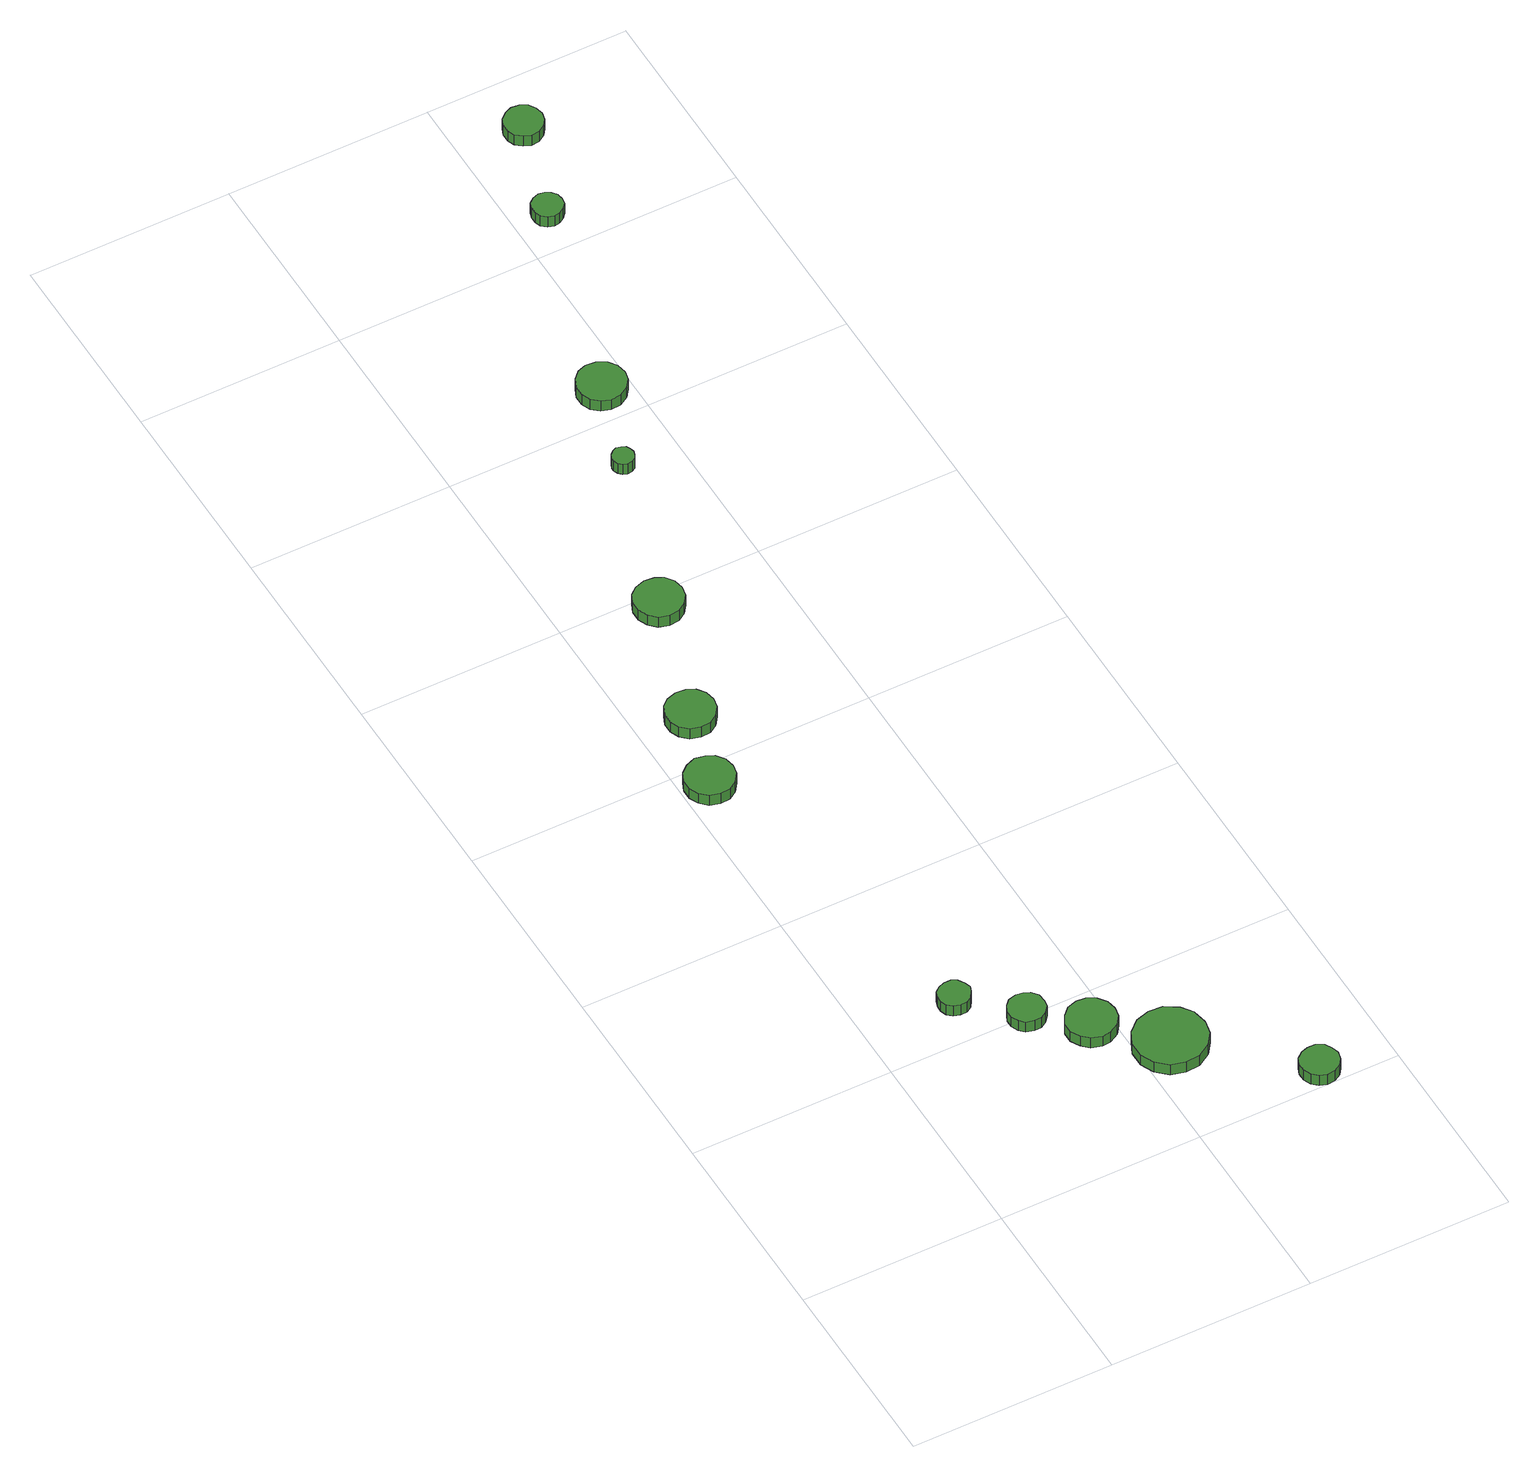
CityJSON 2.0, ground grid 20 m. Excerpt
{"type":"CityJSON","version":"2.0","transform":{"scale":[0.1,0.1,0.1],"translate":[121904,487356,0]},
"CityObjects":{
"tree1":{"type":"SolitaryVegetationObject","attributes":{"function":"something"},"geometry":[{"type":"MultiSurface","lod":"1","boundaries":[[[0,1,2,3,4,5,6,7,8,9,10,11,12,13,14]],[[15,16,17,18,19,20,21,22,23,24,25,26,27,28,29]],[[0,29,28,1]],[[1,28,27,2]],[[2,27,26,3]],[[3,26,25,4]],[[4,25,24,5]],[[5,24,23,6]],[[6,23,22,7]],[[7,22,21,8]],[[8,21,20,9]],[[9,20,19,10]],[[10,19,18,11]],[[11,18,17,12]],[[12,17,16,13]],[[13,16,15,14]],[[14,15,29,0]]]}]},
"tree2":{"type":"SolitaryVegetationObject","attributes":{"function":"something"},"geometry":[{"type":"MultiSurface","lod":"1","boundaries":[[[30,31,32,33,34,35,36,37,38,39,40,41,42,43,44]],[[45,46,47,48,49,50,51,52,53,54,55,56,57,58,59]],[[30,59,58,31]],[[31,58,57,32]],[[32,57,56,33]],[[33,56,55,34]],[[34,55,54,35]],[[35,54,53,36]],[[36,53,52,37]],[[37,52,51,38]],[[38,51,50,39]],[[39,50,49,40]],[[40,49,48,41]],[[41,48,47,42]],[[42,47,46,43]],[[43,46,45,44]],[[44,45,59,30]]]}]},
"tree3":{"type":"SolitaryVegetationObject","attributes":{"function":"something"},"geometry":[{"type":"MultiSurface","lod":"1","boundaries":[[[60,61,62,63,64,65,66,67,68,69,70,71,72,73,74]],[[75,76,77,78,79,80,81,82,83,84,85,86,87,88,89]],[[60,89,88,61]],[[61,88,87,62]],[[62,87,86,63]],[[63,86,85,64]],[[64,85,84,65]],[[65,84,83,66]],[[66,83,82,67]],[[67,82,81,68]],[[68,81,80,69]],[[69,80,79,70]],[[70,79,78,71]],[[71,78,77,72]],[[72,77,76,73]],[[73,76,75,74]],[[74,75,89,60]]]}]},
"tree4":{"type":"SolitaryVegetationObject","attributes":{"function":"something"},"geometry":[{"type":"MultiSurface","lod":"1","boundaries":[[[90,91,92,93,94,95,96,97,98,99,100,101,102,103,104]],[[105,106,107,108,109,110,111,112,113,114,115,116,117,118,119]],[[90,119,118,91]],[[91,118,117,92]],[[92,117,116,93]],[[93,116,115,94]],[[94,115,114,95]],[[95,114,113,96]],[[96,113,112,97]],[[97,112,111,98]],[[98,111,110,99]],[[99,110,109,100]],[[100,109,108,101]],[[101,108,107,102]],[[102,107,106,103]],[[103,106,105,104]],[[104,105,119,90]]]}]},
"tree5":{"type":"SolitaryVegetationObject","attributes":{"function":"something"},"geometry":[{"type":"MultiSurface","lod":"1","boundaries":[[[120,121,122,123,124,125,126,127,128,129,130,131,132,133,134]],[[135,136,137,138,139,140,141,142,143,144,145,146,147,148,149]],[[120,149,148,121]],[[121,148,147,122]],[[122,147,146,123]],[[123,146,145,124]],[[124,145,144,125]],[[125,144,143,126]],[[126,143,142,127]],[[127,142,141,128]],[[128,141,140,129]],[[129,140,139,130]],[[130,139,138,131]],[[131,138,137,132]],[[132,137,136,133]],[[133,136,135,134]],[[134,135,149,120]]]}]},
"tree6":{"type":"SolitaryVegetationObject","attributes":{"function":"something"},"geometry":[{"type":"MultiSurface","lod":"1","boundaries":[[[150,151,152,153,154,155,156,157,158,159,160,161,162,163,164]],[[165,166,167,168,169,170,171,172,173,174,175,176,177,178,179]],[[150,179,178,151]],[[151,178,177,152]],[[152,177,176,153]],[[153,176,175,154]],[[154,175,174,155]],[[155,174,173,156]],[[156,173,172,157]],[[157,172,171,158]],[[158,171,170,159]],[[159,170,169,160]],[[160,169,168,161]],[[161,168,167,162]],[[162,167,166,163]],[[163,166,165,164]],[[164,165,179,150]]]}]},
"tree7":{"type":"SolitaryVegetationObject","attributes":{"function":"something"},"geometry":[{"type":"MultiSurface","lod":"1","boundaries":[[[180,181,182,183,184,185,186,187,188,189,190,191,192,193,194]],[[195,196,197,198,199,200,201,202,203,204,205,206,207,208,209]],[[180,209,208,181]],[[181,208,207,182]],[[182,207,206,183]],[[183,206,205,184]],[[184,205,204,185]],[[185,204,203,186]],[[186,203,202,187]],[[187,202,201,188]],[[188,201,200,189]],[[189,200,199,190]],[[190,199,198,191]],[[191,198,197,192]],[[192,197,196,193]],[[193,196,195,194]],[[194,195,209,180]]]}]},
"tree8":{"type":"SolitaryVegetationObject","attributes":{"function":"something"},"geometry":[{"type":"MultiSurface","lod":"1","boundaries":[[[210,211,212,213,214,215,216,217,218,219,220,221,222,223,224]],[[225,226,227,228,229,230,231,232,233,234,235,236,237,238,239]],[[210,239,238,211]],[[211,238,237,212]],[[212,237,236,213]],[[213,236,235,214]],[[214,235,234,215]],[[215,234,233,216]],[[216,233,232,217]],[[217,232,231,218]],[[218,231,230,219]],[[219,230,229,220]],[[220,229,228,221]],[[221,228,227,222]],[[222,227,226,223]],[[223,226,225,224]],[[224,225,239,210]]]}]},
"tree9":{"type":"SolitaryVegetationObject","attributes":{"function":"something"},"geometry":[{"type":"MultiSurface","lod":"1","boundaries":[[[240,241,242,243,244,245,246,247,248,249,250,251,252,253,254]],[[255,256,257,258,259,260,261,262,263,264,265,266,267,268,269]],[[240,269,268,241]],[[241,268,267,242]],[[242,267,266,243]],[[243,266,265,244]],[[244,265,264,245]],[[245,264,263,246]],[[246,263,262,247]],[[247,262,261,248]],[[248,261,260,249]],[[249,260,259,250]],[[250,259,258,251]],[[251,258,257,252]],[[252,257,256,253]],[[253,256,255,254]],[[254,255,269,240]]]}]},
"tree10":{"type":"SolitaryVegetationObject","attributes":{"function":"something"},"geometry":[{"type":"MultiSurface","lod":"1","boundaries":[[[270,271,272,273,274,275,276,277,278,279,280,281,282,283,284]],[[285,286,287,288,289,290,291,292,293,294,295,296,297,298,299]],[[270,299,298,271]],[[271,298,297,272]],[[272,297,296,273]],[[273,296,295,274]],[[274,295,294,275]],[[275,294,293,276]],[[276,293,292,277]],[[277,292,291,278]],[[278,291,290,279]],[[279,290,289,280]],[[280,289,288,281]],[[281,288,287,282]],[[282,287,286,283]],[[283,286,285,284]],[[284,285,299,270]]]}]},
"tree11":{"type":"SolitaryVegetationObject","attributes":{"function":"something"},"geometry":[{"type":"MultiSurface","lod":"1","boundaries":[[[300,301,302,303,304,305,306,307,308,309,310,311,312,313,314]],[[315,316,317,318,319,320,321,322,323,324,325,326,327,328,329]],[[300,329,328,301]],[[301,328,327,302]],[[302,327,326,303]],[[303,326,325,304]],[[304,325,324,305]],[[305,324,323,306]],[[306,323,322,307]],[[307,322,321,308]],[[308,321,320,309]],[[309,320,319,310]],[[310,319,318,311]],[[311,318,317,312]],[[312,317,316,313]],[[313,316,315,314]],[[314,315,329,300]]]}]},
"tree12":{"type":"SolitaryVegetationObject","attributes":{"function":"something"},"geometry":[{"type":"MultiSurface","lod":"1","boundaries":[[[330,331,332,333,334,335,336,337,338,339,340,341,342,343,344]],[[345,346,347,348,349,350,351,352,353,354,355,356,357,358,359]],[[330,359,358,331]],[[331,358,357,332]],[[332,357,356,333]],[[333,356,355,334]],[[334,355,354,335]],[[335,354,353,336]],[[336,353,352,337]],[[337,352,351,338]],[[338,351,350,339]],[[339,350,349,340]],[[340,349,348,341]],[[341,348,347,342]],[[342,347,346,343]],[[343,346,345,344]],[[344,345,359,330]]]}]}
},
"vertices":[
[103,242,21],[101,248,21],[97,254,21],[92,257,21],[85,257,21],[79,255,21],[74,251,21],[72,245,21],[72,239,21],[74,233,21],[79,229,21],[85,227,21],[92,227,21],[97,230,21],[101,236,21],[101,236,8],[97,230,8],[92,227,8],[85,227,8],[79,229,8],[74,233,8],[72,239,8],[72,245,8],[74,251,8],[79,255,8],[85,257,8],[92,257,8],[97,254,8],[101,248,8],[103,242,8],
[154,199,17],[153,207,17],[148,213,17],[142,216,17],[135,217,17],[127,215,17],[122,210,17],[119,203,17],[119,196,17],[122,189,17],[127,184,17],[135,182,17],[142,182,17],[148,186,17],[153,192,17],[153,192,4],[148,186,4],[142,182,4],[135,182,4],[127,184,4],[122,189,4],[119,196,4],[119,203,4],[122,210,4],[127,215,4],[135,217,4],[142,216,4],[148,213,4],[153,207,4],[154,199,4],
[49,574,21],[47,584,21],[41,592,21],[33,596,21],[23,598,21],[13,594,21],[6,588,21],[2,579,21],[2,569,21],[6,560,21],[13,553,21],[23,550,21],[33,551,21],[41,556,21],[47,564,21],[47,564,8],[41,556,8],[33,551,8],[23,550,8],[13,553,8],[6,560,8],[2,569,8],[2,579,8],[6,588,8],[13,594,8],[23,598,8],[33,596,8],[41,592,8],[47,584,8],[49,574,8],
[203,159,19],[201,169,19],[195,177,19],[186,182,19],[177,183,19],[167,180,19],[160,173,19],[155,164,19],[155,154,19],[160,145,19],[167,138,19],[177,135,19],[186,136,19],[195,141,19],[201,149,19],[201,149,6],[195,141,6],[186,136,6],[177,135,6],[167,138,6],[160,145,6],[155,154,6],[155,164,6],[160,173,6],[167,180,6],[177,183,6],[186,182,6],[195,177,6],[201,169,6],[203,159,6],
[74,654,18],[72,664,18],[66,672,18],[58,676,18],[48,677,18],[38,674,18],[31,668,18],[27,659,18],[27,649,18],[31,640,18],[38,633,18],[48,630,18],[58,631,18],[66,636,18],[72,644,18],[72,644,5],[66,636,5],[58,631,5],[48,630,5],[38,633,5],[31,640,5],[27,649,5],[27,659,5],[31,668,5],[38,674,5],[48,677,5],[58,676,5],[66,672,5],[72,664,5],[74,654,5],
[265,107,18],[262,122,18],[254,133,18],[241,141,18],[227,142,18],[213,138,18],[202,128,18],[196,115,18],[196,100,18],[202,87,18],[213,77,18],[227,73,18],[241,74,18],[254,82,18],[262,93,18],[262,93,5],[254,82,5],[241,74,5],[227,73,5],[213,77,5],[202,87,5],[196,100,5],[196,115,5],[202,128,5],[213,138,5],[227,142,5],[241,141,5],[254,133,5],[262,122,5],[265,107,5],
[115,785,17],[113,795,17],[107,803,17],[99,807,17],[89,808,17],[79,805,17],[72,799,17],[68,790,17],[68,780,17],[72,771,17],[79,764,17],[89,761,17],[99,762,17],[107,767,17],[113,775,17],[113,775,4],[107,767,4],[99,762,4],[89,761,4],[79,764,4],[72,771,4],[68,780,4],[68,790,4],[72,799,4],[79,805,4],[89,808,4],[99,807,4],[107,803,4],[113,795,4],[115,785,4],
[350,19,17],[348,26,17],[344,33,17],[337,37,17],[329,37,17],[322,35,17],[316,30,17],[313,23,17],[313,15,17],[316,8,17],[322,3,17],[329,0,17],[337,1,17],[344,5,17],[348,11,17],[348,11,4],[344,5,4],[337,1,4],[329,0,4],[322,3,4],[316,8,4],[313,15,4],[313,23,4],[316,30,4],[322,35,4],[329,37,4],[337,37,4],[344,33,4],[348,26,4],[350,19,4],
[156,947,18],[155,951,18],[153,955,18],[149,957,18],[144,958,18],[140,956,18],[137,953,18],[135,949,18],[135,945,18],[137,941,18],[140,938,18],[144,936,18],[149,937,18],[153,939,18],[155,943,18],[155,943,5],[153,939,5],[149,937,5],[144,936,5],[140,938,5],[137,941,5],[135,945,5],[135,949,5],[137,953,5],[140,956,5],[144,958,5],[149,957,5],[153,955,5],[155,951,5],[156,947,5],
[194,1030,22],[192,1040,22],[186,1048,22],[177,1053,22],[167,1054,22],[158,1051,22],[151,1044,22],[147,1035,22],[147,1025,22],[151,1016,22],[158,1010,22],[167,1007,22],[177,1008,22],[186,1013,22],[192,1021,22],[192,1021,9],[186,1013,9],[177,1008,9],[167,1007,9],[158,1010,9],[151,1016,9],[147,1025,9],[147,1035,9],[151,1044,9],[158,1051,9],[167,1054,9],[177,1053,9],[186,1048,9],[192,1040,9],[194,1030,9],
[246,1238,22],[245,1244,22],[241,1249,22],[236,1252,22],[230,1253,22],[224,1251,22],[219,1247,22],[217,1241,22],[217,1235,22],[219,1229,22],[224,1225,22],[230,1223,22],[236,1224,22],[241,1227,22],[245,1232,22],[245,1232,9],[241,1227,9],[236,1224,9],[230,1223,9],[224,1225,9],[219,1229,9],[217,1235,9],[217,1241,9],[219,1247,9],[224,1251,9],[230,1253,9],[236,1252,9],[241,1249,9],[245,1244,9],[246,1238,9],
[282,1339,18],[280,1347,18],[276,1353,18],[269,1357,18],[261,1358,18],[254,1355,18],[248,1350,18],[245,1343,18],[245,1335,18],[248,1328,18],[254,1323,18],[261,1320,18],[269,1321,18],[276,1325,18],[280,1331,18],[280,1331,5],[276,1325,5],[269,1321,5],[261,1320,5],[254,1323,5],[248,1328,5],[245,1335,5],[245,1343,5],[248,1350,5],[254,1355,5],[261,1358,5],[269,1357,5],[276,1353,5],[280,1347,5],[282,1339,5]
]}
